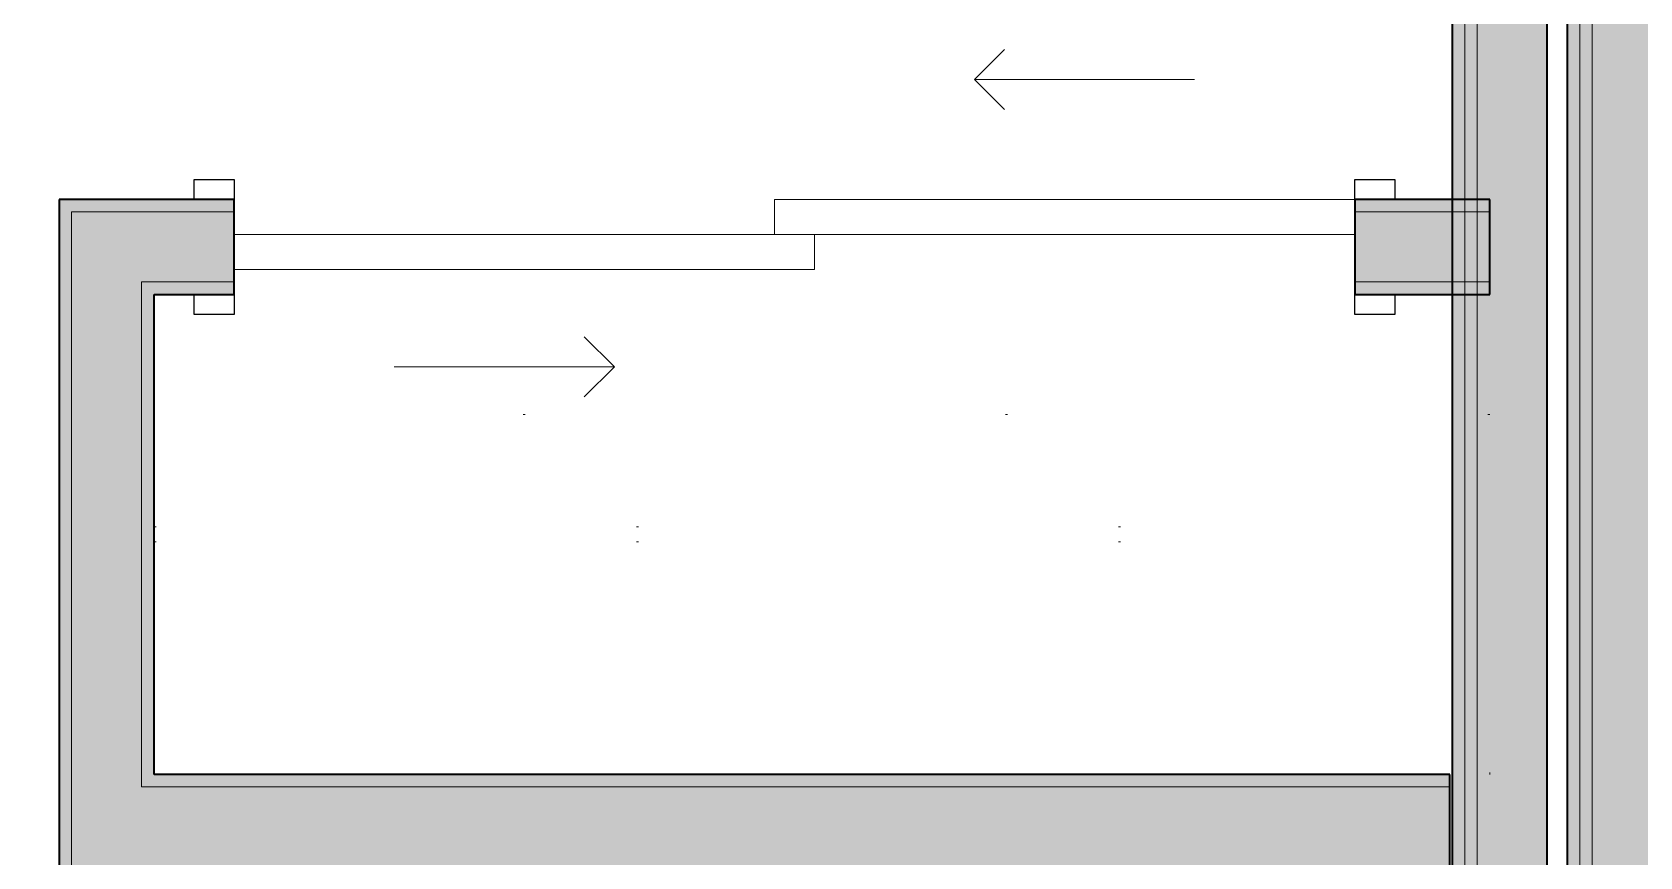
# Model space of a CAD drawing. Header units: inches. Extents: x 6 to 8416, y -388 to 6104.
# Drawn here: x 4896.8 to 4977.2, y 491.3 to 532.5 of the extents above; entities that cross this region are included whole.
import ezdxf

# ---------------------------------------------------------------- set-up
doc = ezdxf.new("R2010")
doc.units = ezdxf.units.IN
doc.header["$MEASUREMENT"] = 0
doc.linetypes.add('Dot 1_16_', pattern=[24, 0, -24])
for name, color, linetype, lineweight in [('A-DOOR', 31, 'Continuous', 18), ('A-DOOR-FRAM', 31, 'Continuous', 25), ('A-ROOM', 32, 'Continuous', 13), ('A-WALL', 113, 'Continuous', 25), ('A-WALL-PATT', 111, 'Continuous', 35), ('I-WALL', 2, 'Continuous', 25), ('Q-CASE', 31, 'Continuous', 18)]:
    doc.layers.add(name, color=color, linetype=linetype, lineweight=lineweight)

# ---------------------------------------------------------------- blocks, each defined once
blk = doc.blocks.new('CW Closet Shelf-AM - CW Closet Shelf-AM-5476564-LEVEL 3 - PLAN Copy 1 Copy 1')
at = {"layer": 'Q-CASE', "linetype": 'Dot 1_16_', "lineweight": 9}
for p, q in [((34.113, 42), (-32.637, 42)), ((-32.637, 42), (-32.637, 24)), ((34.113, 24), (34.113, 42)), ((-32.637, 36.375), (34.113, 36.375)), ((-32.637, 35.625), (34.113, 35.625)), ((-32.637, 24), (34.113, 24))]:
    blk.add_line(p, q, dxfattribs=at)
blk = doc.blocks.new('Unit-Double-Sliding-Flush-ICC ADA-AM - 56_ x 84_-FG-NR __U-S2 _ SLIDING CLOSET_-5466164-LEVEL 3 - PLAN Copy 1 Copy 1')
at = {"layer": 'A-DOOR', "lineweight": 9}
for p, q in [((10.5, 2.5), (9, 1)), ((9, 1), (10.5, -0.5)), ((20, 1), (9, 1)), ((-1, -3.875), (-1, -5.625)), ((-1, -3.875), (28, -3.875)), ((28, -3.875), (28, -5.625)), ((-28, -7.375), (-28, -5.625)), ((-28, -5.625), (-1, -5.625)), ((-1, -5.625), (1, -5.625)), ((1, -5.625), (-1, -5.625)), ((1, -7.375), (1, -5.625)), ((28, -5.625), (1, -5.625)), ((1, -7.375), (-28, -7.375)), ((-9, -13.375), (-10.5, -11.875)), ((-20, -13.375), (-9, -13.375)), ((-10.5, -14.875), (-9, -13.375))]:
    blk.add_line(p, q, dxfattribs=at)
at = {"layer": 'A-DOOR'}
for p, q in [((-1, -3.875), (28, -3.875)), ((-1, -5.625), (-1, -3.875)), ((28, -3.875), (28, -5.625)), ((-28, -5.625), (1, -5.625)), ((-28, -7.375), (-28, -5.625)), ((28, -5.625), (-1, -5.625)), ((1, -5.625), (1, -7.375)), ((1, -7.375), (-28, -7.375))]:
    blk.add_line(p, q, dxfattribs=at)
at = {"layer": 'A-DOOR-FRAM'}
for p, q in [((-30, -1.625), (-28, -1.625)), ((-30, -2.625), (-30, -1.625)), ((-28, -1.625), (-28, -2.625)), ((28, -1.625), (30, -1.625)), ((28, -2.625), (28, -1.625)), ((30, -1.625), (30, -2.625)), ((-28, -2.625), (-30, -2.625)), ((30, -2.625), (28, -2.625)), ((-30, -7.375), (-28, -7.375)), ((-30, -8.375), (-30, -7.375)), ((-28, -7.375), (-28, -8.375)), ((28, -7.375), (30, -7.375)), ((28, -8.375), (28, -7.375)), ((30, -7.375), (30, -8.375)), ((-28, -8.375), (-30, -8.375)), ((30, -8.375), (28, -8.375))]:
    blk.add_line(p, q, dxfattribs=at)
at = {"layer": 'A-DOOR-FRAM', "lineweight": 18}
for p, q in [((-30, -2.625), (-30, -1.625)), ((-30, -1.625), (-28, -1.625)), ((-28, -2.625), (-28, -1.625)), ((28, -2.625), (28, -1.625)), ((28, -1.625), (30, -1.625)), ((30, -2.625), (30, -1.625)), ((-28, -2.625), (-30, -2.625)), ((30, -2.625), (28, -2.625)), ((-30, -8.375), (-30, -7.375)), ((-30, -7.375), (-28, -7.375)), ((-28, -8.375), (-28, -7.375)), ((28, -8.375), (28, -7.375)), ((28, -7.375), (30, -7.375)), ((30, -8.375), (30, -7.375)), ((-28, -8.375), (-30, -8.375)), ((30, -8.375), (28, -8.375))]:
    blk.add_line(p, q, dxfattribs=at)

msp = doc.modelspace()

# ---------------------------------------------------------------- hatches: boundary and pattern name
at = {"layer": 'A-WALL-PATT'}
h = msp.add_hatch(color=10, dxfattribs=at)
h.paths.add_polyline_path([(4974.79033733, 331.56077679), (4974.79033733, 337.56077679), (4974.16533733, 337.56077679), (4974.16533733, 331.56077679)])
h.paths.add_polyline_path([(4974.16533733, 343.06077679), (4974.79033733, 343.06077679), (4974.79033733, 369.31077679), (4974.16533733, 369.31077679), (4974.16533733, 343.68577679)])
h.paths.add_polyline_path([(4974.16533733, 372.31077679), (4974.79033733, 372.31077679), (4974.79033733, 623.93577679), (4974.16533733, 623.93577679), (4974.16533733, 372.93577679)])
h = msp.add_hatch(color=10, dxfattribs=at)
h.paths.add_polyline_path([(4974.16533733, 330.93577679), (4974.16533733, 336.93577679), (4973.54033733, 336.93577679), (4973.54033733, 330.93577679)])
h.paths.add_polyline_path([(4973.54033733, 343.68577679), (4974.16533733, 343.68577679), (4974.16533733, 368.31077679), (4973.54033733, 368.31077679), (4973.54033733, 344.31077679)])
h.paths.add_polyline_path([(4974.16533733, 372.93577679), (4974.16533733, 623.31077679), (4973.54033733, 623.31077679), (4973.54033733, 372.93577679)])
at = {"layer": 'A-WALL-PATT', "transparency": 33554560}
h = msp.add_hatch(color=10, dxfattribs=at)
h.paths.add_polyline_path([(4906.91533733, 523.56077679), (4906.91533733, 524.18577679), (4898.16533733, 524.18577679), (4898.16533733, 523.56077679), (4898.79033733, 523.56077679)])
h.paths.add_polyline_path([(4969.66533733, 523.56077679), (4969.66533733, 524.18577679), (4962.91533733, 524.18577679), (4962.91533733, 523.56077679)])
h = msp.add_hatch(color=10, dxfattribs=at)
h.paths.add_polyline_path([(4898.16533733, 384.81077679), (4898.79033733, 384.81077679), (4898.79033733, 448.68577679), (4898.16533733, 448.68577679), (4898.16533733, 385.43577679)])
h.paths.add_polyline_path([(4898.16533733, 484.68577679), (4898.79033733, 484.68577679), (4898.79033733, 523.56077679), (4898.16533733, 523.56077679), (4898.16533733, 488.56556081)])
at = {"layer": 'A-WALL-PATT', "lineweight": 25, "transparency": 33554560}
h = msp.add_hatch(color=10, dxfattribs=at)
h.paths.add_polyline_path([(4906.91533733, 519.43577679), (4906.91533733, 520.06077679), (4902.29033733, 520.06077679), (4902.29033733, 519.43577679), (4902.91533733, 519.43577679)])
h.paths.add_polyline_path([(4969.66533733, 519.43577679), (4969.66533733, 520.06077679), (4962.91533733, 520.06077679), (4962.91533733, 519.43577679)])
h = msp.add_hatch(color=10, dxfattribs=at)
h.paths.add_polyline_path([(4902.91533733, 385.43577679), (4902.91533733, 448.68577679), (4902.29033733, 448.68577679), (4902.29033733, 385.43577679)])
h.paths.add_polyline_path([(4902.29033733, 484.68577679), (4902.91533733, 484.68577679), (4902.91533733, 491.31077679), (4902.29033733, 491.31077679), (4902.29033733, 488.56556081)])
h.paths.add_polyline_path([(4902.29033733, 494.81077679), (4902.91533733, 494.81077679), (4902.91533733, 519.43577679), (4902.29033733, 519.43577679)])
at = {"layer": 'A-WALL-PATT', "transparency": 33554560}
msp.add_hatch(color=10, dxfattribs=at).paths.add_polyline_path([(4902.91533733, 494.81077679), (4967.66533733, 494.81077679), (4967.66533733, 495.43577679), (4902.91533733, 495.43577679)])
at = {"layer": 'A-WALL-PATT', "lineweight": 25, "transparency": 33554560}
msp.add_hatch(color=10, dxfattribs=at).paths.add_polyline_path([(4966.51178685, 490.68577679), (4967.66533733, 490.68577679), (4967.66533733, 491.31077679), (4902.91533733, 491.31077679), (4902.91533733, 490.68577679), (4949.64053685, 490.68577679)])
at = {"layer": 'I-WALL'}
for points in [[(4972.54033733, 372.31077679), (4972.54033733, 624.56077679), (4969.04033733, 624.56077679), (4969.04033733, 372.31077679)], [(4974.79033733, 332.06077679), (4980.29033733, 332.06077679), (4980.29033733, 624.56077679), (4974.79033733, 624.56077679), (4974.79033733, 337.56077679)], [(4968.41533733, 372.93577679), (4969.04033733, 372.93577679), (4969.04033733, 623.93577679), (4968.41533733, 623.93577679), (4968.41533733, 373.56077679)], [(4967.79033733, 373.56077679), (4968.41533733, 373.56077679), (4968.41533733, 623.31077679), (4967.79033733, 623.31077679), (4967.79033733, 380.31593581)]]:
    msp.add_hatch(color=10, dxfattribs=at).paths.add_polyline_path(points)
at = {"layer": 'I-WALL', "transparency": 33554560}
h = msp.add_hatch(color=10, dxfattribs=at)
h.paths.add_polyline_path([(4962.91533733, 520.06077679), (4969.66533733, 520.06077679), (4969.66533733, 523.56077679), (4962.91533733, 523.56077679)])
h.paths.add_polyline_path([(4906.91533733, 520.06077679), (4906.91533733, 523.56077679), (4898.79033733, 523.56077679), (4898.79033733, 520.06077679), (4902.29033733, 520.06077679)])
h = msp.add_hatch(color=10, dxfattribs=at)
h.paths.add_polyline_path([(4902.29033733, 384.81077679), (4902.29033733, 448.68577679), (4898.79033733, 448.68577679), (4898.79033733, 384.81077679), (4899.02678685, 384.81077679)])
h.paths.add_polyline_path([(4898.79033733, 484.68577679), (4902.29033733, 484.68577679), (4902.29033733, 520.06077679), (4898.79033733, 520.06077679), (4898.79033733, 488.56556081)])
msp.add_hatch(color=10, dxfattribs=at).paths.add_polyline_path([(4967.66533733, 491.31077679), (4967.66533733, 494.81077679), (4902.29033733, 494.81077679), (4902.29033733, 491.31077679), (4966.51178685, 491.31077679)])

# ---------------------------------------------------------------- linework, layer by layer
at = {"layer": 'A-ROOM', "lineweight": 9, "flags": 128}
msp.add_lwpolyline([(4778.16533733, 343.68577679), (4844.04033733, 343.68577679), (4844.04033733, 344.31077679), (4943.54033733, 344.31077679), (4943.54033733, 373.56077679), (4967.79033733, 373.56077679), (4967.79033733, 623.31077679), (4853.04033733, 623.31077679), (4853.04033733, 563.31077679), (4785.54033733, 563.31077679)], dxfattribs=at)
at = {"layer": 'A-WALL', "lineweight": 9}
for p, q in [((4969.04033733, 624.56077679), (4969.04033733, 372.31077679)), ((4974.79033733, 624.56077679), (4974.79033733, 343.06077679)), ((4968.41533733, 623.93577679), (4968.41533733, 372.93577679)), ((4974.16533733, 623.93577679), (4974.16533733, 372.93577679)), ((4906.91533733, 523.56077679), (4898.79033733, 523.56077679)), ((4898.79033733, 523.56077679), (4898.79033733, 484.68577679)), ((4969.66533733, 523.56077679), (4962.91533733, 523.56077679)), ((4906.91533733, 520.06077679), (4902.29033733, 520.06077679)), ((4902.29033733, 520.06077679), (4902.29033733, 494.81077679)), ((4969.66533733, 520.06077679), (4962.91533733, 520.06077679)), ((4967.66533733, 494.81077679), (4902.29033733, 494.81077679))]:
    msp.add_line(p, q, dxfattribs=at)
at = {"layer": 'I-WALL', "lineweight": 35}
for p, q in [((4967.79033733, 623.31077679), (4967.79033733, 373.56077679)), ((4972.54033733, 373.56077679), (4972.54033733, 623.31077679)), ((4973.54033733, 623.31077679), (4973.54033733, 373.56077679)), ((4906.91533733, 524.18577679), (4898.16533733, 524.18577679)), ((4898.16533733, 524.18577679), (4898.16533733, 484.68577679)), ((4906.91533733, 519.43577679), (4906.91533733, 524.18577679)), ((4969.66533733, 524.18577679), (4962.91533733, 524.18577679)), ((4962.91533733, 524.18577679), (4962.91533733, 519.43577679)), ((4969.66533733, 519.43577679), (4969.66533733, 524.18577679)), ((4902.91533733, 519.43577679), (4906.91533733, 519.43577679)), ((4902.91533733, 495.43577679), (4902.91533733, 519.43577679)), ((4962.91533733, 519.43577679), (4969.66533733, 519.43577679)), ((4967.66533733, 495.43577679), (4902.91533733, 495.43577679)), ((4967.66533733, 490.68577679), (4967.66533733, 495.43577679))]:
    msp.add_line(p, q, dxfattribs=at)

# ---------------------------------------------------------------- block references
at = {"layer": 'A-DOOR', "rotation": 180}
msp.add_blockref('Unit-Double-Sliding-Flush-ICC ADA-AM - 56_ x 84_-FG-NR __U-S2 _ SLIDING CLOSET_-5466164-LEVEL 3 - PLAN Copy 1 Copy 1', (4934.91533733, 516.81077679), dxfattribs=at)
at = {"layer": 'Q-CASE'}
msp.add_blockref('CW Closet Shelf-AM - CW Closet Shelf-AM-5476564-LEVEL 3 - PLAN Copy 1 Copy 1', (4935.55263241, 471.43577679), dxfattribs=at)

doc.saveas('drawing.dxf')
